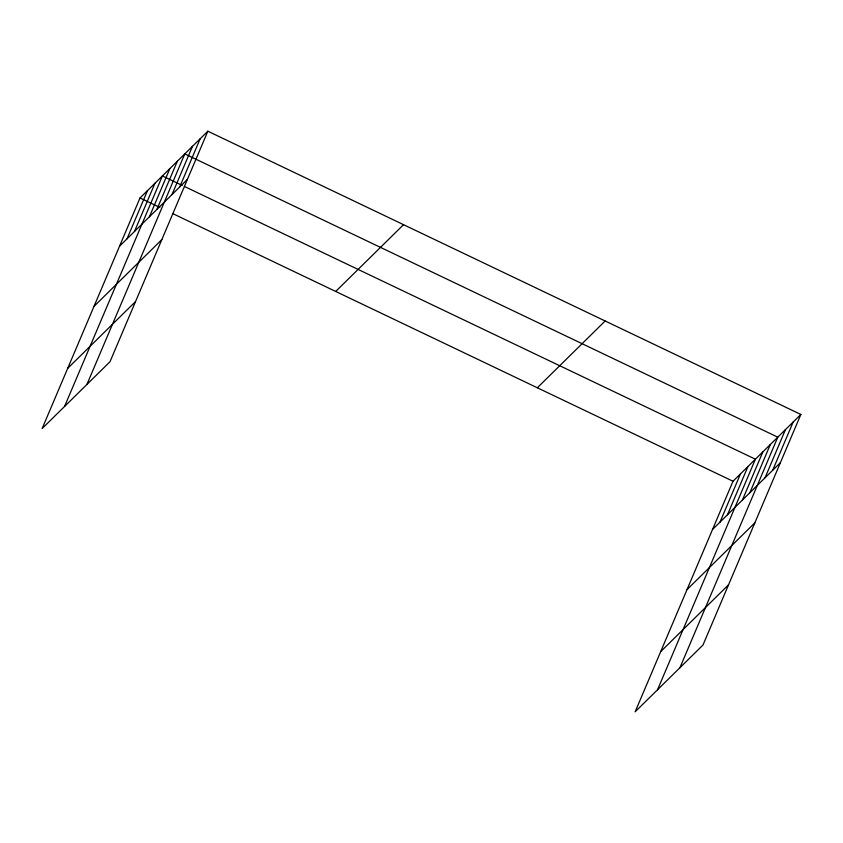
<?xml version="1.0" encoding="UTF-8"?>
<svg xmlns="http://www.w3.org/2000/svg" width="843" height="843" viewBox="0 0 843 843"><rect width="100%" height="100%" fill="white"/><g stroke="black" fill="none" stroke-linecap="round" stroke-linejoin="round"><path stroke-width="1.26" d="M207.852 131.202L140.012 197.979L42.15 428.539L109.99 361.752L207.852 131.202L800.85 414.461L702.988 645.021L635.148 711.798L733.01 481.248L800.85 414.461M127.008 238.843L147.483 190.634M134.48 231.498L154.943 183.289M64.532 406.495L162.404 175.934L182.204 185.397M149.401 216.809L169.864 168.589M156.861 209.464L177.325 161.245M86.924 384.461L184.786 153.9L777.783 437.169L679.922 667.73M172.014 194.543L192.478 146.334M179.696 186.977L200.16 138.768M720.006 522.112L740.481 473.892M727.477 514.767L747.941 466.548M657.529 689.764L755.402 459.203L184.533 186.514M742.398 500.078L762.862 451.859M749.859 492.733L770.323 444.514M765.012 477.812L785.476 429.603M772.694 470.246L793.158 422.037M119.548 246.188L187.388 179.411M94.005 306.367L161.845 239.591M67.693 368.359L135.523 301.583M335.704 291.457L403.544 224.681M537.328 387.769L605.158 320.983M712.546 529.457L780.386 462.681M687.003 589.626L754.843 522.85M660.691 651.628L728.521 584.852M140.012 197.979L159.822 207.431M172.636 213.553L733.01 481.248"/></g></svg>
